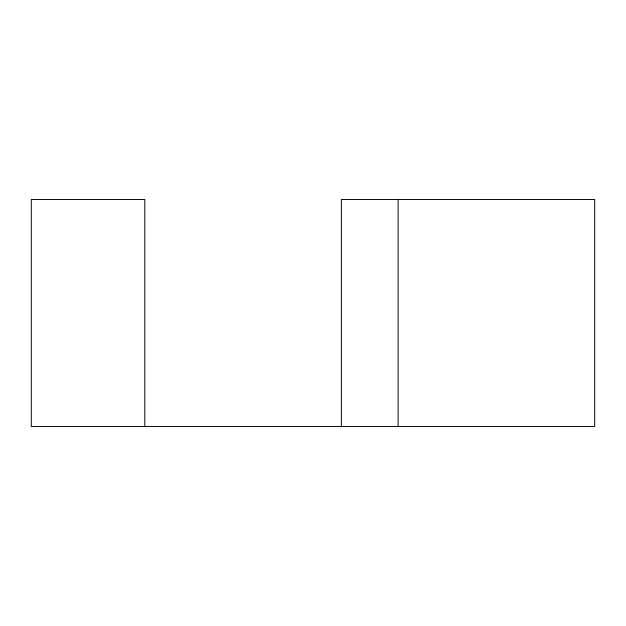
<?xml version="1.0" encoding="UTF-8"?>
<svg xmlns="http://www.w3.org/2000/svg" width="626" height="626" viewBox="0 0 626 626"><rect width="100%" height="100%" fill="white"/><g stroke="black" fill="none" stroke-linecap="round" stroke-linejoin="round"><path stroke-width="0.94" d="M398.12 199.506L398.12 426.494M341.373 426.494L341.373 199.506L594.7 199.506L594.7 426.494L31.3 426.494L31.3 199.506L144.794 199.506L144.794 426.494"/></g></svg>
